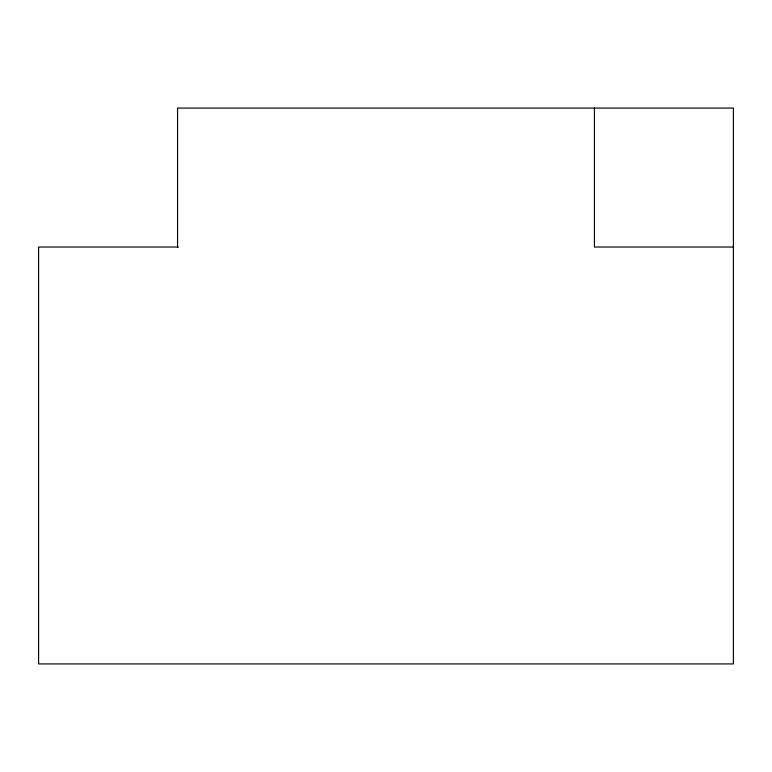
<?xml version="1.0" encoding="UTF-8"?>
<svg xmlns="http://www.w3.org/2000/svg" width="772" height="772" viewBox="0 0 772 772"><rect width="100%" height="100%" fill="white"/><g stroke="black" fill="none" stroke-linecap="round" stroke-linejoin="round"><path stroke-width="1.16" d="M178.525 247.04L38.6 247.04L38.6 663.92L733.4 663.92L733.4 108.08L177.56 108.08L177.56 247.04M733.4 247.04L594.44 247.04L594.44 108.08"/></g></svg>
